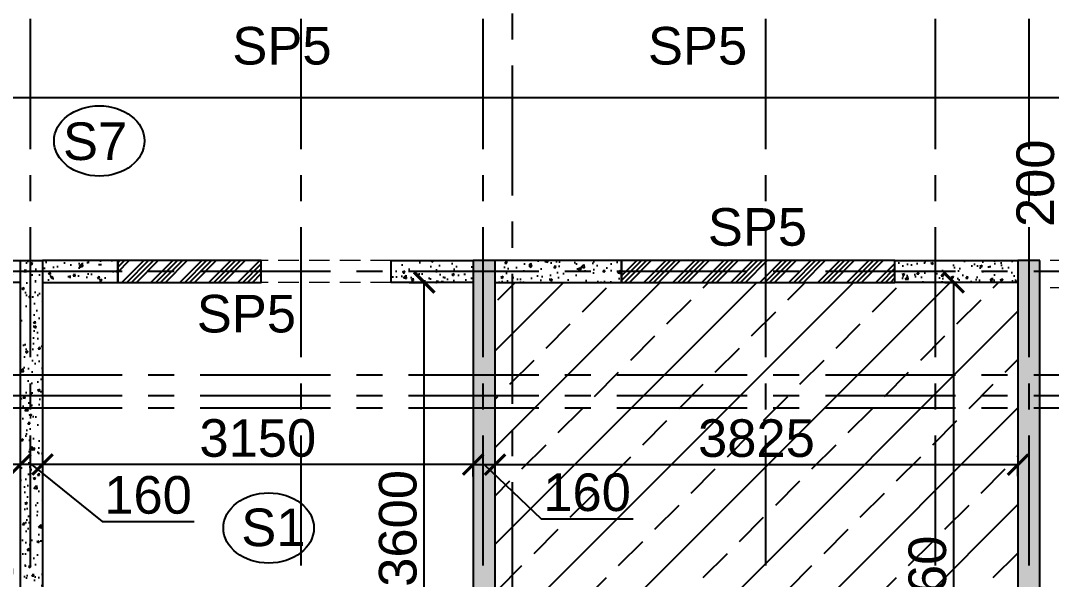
# Model space of a CAD drawing. Header units: inches. Extents: x 278200 to 407749, y -182622 to -96622.
# Drawn here: x 350999 to 358539, y -114038 to -109950 of the extents above; entities that cross this region are included whole.
import ezdxf

# ---------------------------------------------------------------- set-up
doc = ezdxf.new("R2010")
doc.units = ezdxf.units.IN
doc.header["$MEASUREMENT"] = 0
doc.linetypes.add('CENTER', pattern=[50.8, 31.75, -6.35, 6.35, -6.35])
doc.linetypes.add('Hidden', pattern=[3, 2, -1])
for name, color, linetype in [('160 R.C. WALL HAT', 8, 'Continuous'), ('160 R.C.WALL', 6, 'Continuous'), ('DIM', 251, 'Continuous'), ('GRID', 8, 'CENTER'), ('NON STRUC R.C.WALL', 6, 'Continuous'), ('NON.STRUC.R.C.WALLS', 1, 'Continuous'), ('SPANRAL BEAM', 3, 'Continuous'), ('SUNKEN', 8, 'Continuous')]:
    doc.layers.add(name, color=color, linetype=linetype)
for name, color, linetype, lineweight in [('BEAMS', 3, 'Continuous', 0), ('SLAB CIR', 1, 'Continuous', 25), ('SLAB TXT', 3, 'Continuous', 0)]:
    doc.layers.add(name, color=color, linetype=linetype, lineweight=lineweight)
doc.styles.add('T200', font='sanss___.ttf', dxfattribs={"height": 275})
doc.styles.add('T300', font='sanss___.ttf', dxfattribs={"height": 350})
doc.dimstyles.new('T 200', dxfattribs={"dimtxt": 275, "dimasz": 150, "dimexe": 1, "dimexo": 0, "dimgap": 50, "dimtad": 1, "dimdec": 0, "dimrnd": 5, "dimdsep": 46, "dimtxsty": 'T200', "dimblk": 'ARCHTICK', "dimcen": 2.5, "dimdle": 1, "dimclrd": 5, "dimclre": 253, "dimclrt": 1, "dimadec": 0, "dimazin": 0, "dimtfac": 1, "dimtdec": 0, "dimtmove": 2, "dimatfit": 3, "dimfxl": 0, "dimarcsym": 0})
pattern_1 = [(45, (2626358.34, -227125.94), (-106.066017, 106.066017), []), (45, (2626393.7, -227125.94), (-106.066017, 106.066017), []), (45, (2626429.05, -227125.94), (-106.066017, 106.066017), []), (45, (2626464.41, -227125.94), (-106.066017, 106.066017), [])]
pattern_2 = [(50, (2464819.82, 125850.9), (179.315046, -15.688034), [18.75, -206.25]), (355, (2464819.82, 125850.9), (-34.687833, 188.048033), [15, -165]), (100.451444, (2464834.76, 125849.6), (144.627212, 172.359998), [15.935048, -175.285528]), (46.1842, (2464819.82, 125900.9), (266.810333, -41.37982), [28.125, -309.375]), (96.635635, (2464842.05, 125897.46), (233.665486, 243.52965), [23.902586, -262.92844]), (351.184164, (2464819.82, 125900.9), (233.665486, 243.52965), [22.5, -247.5]), (21, (2464844.82, 125888.4), (149.226763, -100.654723), [18.75, -206.25]), (326, (2464844.82, 125888.4), (60.828833, 181.287511), [15, -165]), (71.451445, (2464857.25, 125880.02), (210.055594, 80.632788), [15.935047, -175.285528]), (37.5, (2464819.816, 125850.906), (3.0399638, 83.2234635), [0, -163, 0, -167.5, 0, -165.625]), (7.5, (2464819.82, 125850.91), (65.7673844, 98.602928), [0, -95.5, 0, -159.25, 0, -63.125]), (327.5, (2464764.066, 125850.906), (133.455609, -5.638718), [0, -62.5, 0, -195, 0, -258.75]), (317.5, (2464739.07, 125850.91), (145.7965423, 25.0262456), [0, -81.25, 0, -129.5, 0, -183.75])]

# ---------------------------------------------------------------- blocks, each defined once
blk = doc.blocks.new('_ARCHTICK')
at = {"color": 0, "linetype": 'ByBlock', "const_width": 0.15}
blk.add_lwpolyline([(-0.5, -0.5), (0.5, 0.5)], dxfattribs=at)
blk = doc.blocks.new('*D313')
at = {"layer": 'Defpoints', "color": 0}
for p in [(351159.3, -112968.7, 14.7), (354309.3, -112968.7, 14.7), (351159.3, -113197.1)]:
    blk.add_point(p, dxfattribs=at)
at = {"layer": 'DIM', "color": 253, "lineweight": -2}
for p, q in [((351159.3, -112968.7), (351159.3, -113198.1)), ((354309.3, -112968.7), (354309.3, -113198.1))]:
    blk.add_line(p, q, dxfattribs=at)
at = {"layer": 'DIM', "color": 5, "lineweight": -2}
blk.add_line((354310.3, -113197.1), (351158.3, -113197.1), dxfattribs=at)
at = {"layer": 'DIM', "color": 5, "lineweight": -2, "xscale": 150, "yscale": 150, "zscale": 150, "rotation": 180}
blk.add_blockref('_ARCHTICK', (351159.3, -113197.1), dxfattribs=at)
at = {"layer": 'DIM', "color": 5, "lineweight": -2, "xscale": 150, "yscale": 150, "zscale": 150}
blk.add_blockref('_ARCHTICK', (354309.3, -113197.1), dxfattribs=at)
at = {"layer": 'DIM', "color": 1, "insert": (352734.3, -113005.2), "char_height": 275, "attachment_point": 5, "style": 'T200'}
blk.add_mtext('3150', dxfattribs=at)
blk = doc.blocks.new('*D327')
at = {"layer": 'Defpoints', "color": 0}
for p in [(351159.3, -112968.7, 14.7), (350999.3, -113197.1), (350999.3, -113380.6, 14.7)]:
    blk.add_point(p, dxfattribs=at)
at = {"layer": 'DIM', "color": 253, "lineweight": -2}
for p, q in [((351159.3, -112968.7), (351159.3, -113198.1)), ((350999.3, -113380.6), (350999.3, -113196.1))]:
    blk.add_line(p, q, dxfattribs=at)
at = {"layer": 'DIM', "color": 5, "lineweight": -2}
for p, q in [((351160.3, -113197.1), (350998.3, -113197.1)), ((351079.3, -113197.1), (351595.4, -113613.4)), ((351595.4, -113613.4), (352267.7, -113613.4))]:
    blk.add_line(p, q, dxfattribs=at)
at = {"layer": 'DIM', "color": 5, "lineweight": -2, "xscale": 150, "yscale": 150, "zscale": 150, "rotation": 180}
blk.add_blockref('_ARCHTICK', (350999.3, -113197.1), dxfattribs=at)
at = {"layer": 'DIM', "color": 5, "lineweight": -2, "xscale": 150, "yscale": 150, "zscale": 150}
blk.add_blockref('_ARCHTICK', (351159.3, -113197.1), dxfattribs=at)
at = {"layer": 'DIM', "color": 1, "insert": (351931.5, -113421.6), "char_height": 275, "attachment_point": 5, "style": 'T200'}
blk.add_mtext('160', dxfattribs=at)
blk = doc.blocks.new('*D328')
at = {"layer": 'Defpoints', "color": 0}
for p in [(347849.3, -113197.1), (347849.3, -113375.6, 14.7), (350999.3, -113380.6, 14.7)]:
    blk.add_point(p, dxfattribs=at)
at = {"layer": 'DIM', "color": 5, "lineweight": -2}
blk.add_line((351000.3, -113197.1), (347848.3, -113197.1), dxfattribs=at)
at = {"layer": 'DIM', "color": 253, "lineweight": -2}
for p, q in [((347849.3, -113375.6), (347849.3, -113196.1)), ((350999.3, -113380.6), (350999.3, -113196.1))]:
    blk.add_line(p, q, dxfattribs=at)
at = {"layer": 'DIM', "color": 5, "lineweight": -2, "xscale": 150, "yscale": 150, "zscale": 150, "rotation": 180}
blk.add_blockref('_ARCHTICK', (347849.3, -113197.1), dxfattribs=at)
at = {"layer": 'DIM', "color": 5, "lineweight": -2, "xscale": 150, "yscale": 150, "zscale": 150}
blk.add_blockref('_ARCHTICK', (350999.3, -113197.1), dxfattribs=at)
at = {"layer": 'DIM', "color": 1, "insert": (349424.3, -113005.2), "char_height": 275, "attachment_point": 5, "style": 'T200'}
blk.add_mtext('3150', dxfattribs=at)
blk = doc.blocks.new('*D364')
at = {"layer": 'Defpoints', "color": 0}
for p in [(358838.4, -111704.9, 29.5), (358913, -111704.9), (358838.4, -111904.9, 29.5)]:
    blk.add_point(p, dxfattribs=at)
at = {"layer": 'DIM', "color": 5, "lineweight": -2}
for p, q in [((358614.6, -111489.5), (358614.6, -110791.2)), ((358913, -111804.9), (358614.6, -111489.5)), ((358913, -111905.9), (358913, -111703.9))]:
    blk.add_line(p, q, dxfattribs=at)
at = {"layer": 'DIM', "color": 253, "lineweight": -2}
for p, q in [((358838.4, -111704.9), (358914, -111704.9)), ((358838.4, -111904.9), (358914, -111904.9))]:
    blk.add_line(p, q, dxfattribs=at)
at = {"layer": 'DIM', "color": 5, "lineweight": -2, "xscale": 150, "yscale": 150, "zscale": 150}
for p, rotation in [((358913, -111704.9), 90), ((358913, -111904.9), 270)]:
    blk.add_blockref('_ARCHTICK', p, dxfattribs=dict(at, rotation=rotation))
at = {"layer": 'DIM', "color": 1, "insert": (358423, -111140.3), "char_height": 275, "attachment_point": 5, "rotation": 90, "style": 'T200'}
blk.add_mtext('200', dxfattribs=at)
blk = doc.blocks.new('*D379')
at = {"layer": 'Defpoints', "color": 0}
for p in [(357760.6, -111864.9), (357825.1, -111864.9), (357761, -116424.9)]:
    blk.add_point(p, dxfattribs=at)
at = {"layer": 'DIM', "color": 253, "lineweight": -2}
for p, q in [((357760.6, -111864.9), (357826.1, -111864.9)), ((357761, -116424.9), (357826.1, -116424.9))]:
    blk.add_line(p, q, dxfattribs=at)
at = {"layer": 'DIM', "color": 5, "lineweight": -2}
blk.add_line((357825.1, -116425.9), (357825.1, -111863.9), dxfattribs=at)
at = {"layer": 'DIM', "color": 5, "lineweight": -2, "xscale": 150, "yscale": 150, "zscale": 150}
for p, rotation in [((357825.1, -111864.9), 90), ((357825.1, -116424.9), 270)]:
    blk.add_blockref('_ARCHTICK', p, dxfattribs=dict(at, rotation=rotation))
at = {"layer": 'DIM', "color": 1, "insert": (357633.3, -114144.9), "char_height": 275, "attachment_point": 5, "rotation": 90, "style": 'T200'}
blk.add_mtext('4560', dxfattribs=at)
blk = doc.blocks.new('*D430')
at = {"layer": 'Defpoints', "color": 0}
for p in [(331902.3, -110515.5), (331902.3, -110515.6, 14.7), (364229.3, -110578, 14.7)]:
    blk.add_point(p, dxfattribs=at)
at = {"layer": 'DIM', "color": 5, "lineweight": -2}
blk.add_line((364230.3, -110515.5), (331901.3, -110515.5), dxfattribs=at)
at = {"layer": 'DIM', "color": 253, "lineweight": -2}
for p, q in [((331902.3, -110515.6), (331902.3, -110514.5)), ((364229.3, -110578), (364229.3, -110514.5))]:
    blk.add_line(p, q, dxfattribs=at)
at = {"layer": 'DIM', "color": 5, "lineweight": -2, "xscale": 150, "yscale": 150, "zscale": 150, "rotation": 180}
blk.add_blockref('_ARCHTICK', (331902.3, -110515.5), dxfattribs=at)
at = {"layer": 'DIM', "color": 5, "lineweight": -2, "xscale": 150, "yscale": 150, "zscale": 150}
blk.add_blockref('_ARCHTICK', (364229.3, -110515.5), dxfattribs=at)
at = {"layer": 'DIM', "color": 1, "insert": (348065.8, -110323.7), "char_height": 275, "attachment_point": 5, "style": 'T200'}
blk.add_mtext('32325', dxfattribs=at)
blk = doc.blocks.new('*D513')
at = {"layer": 'Defpoints', "color": 0}
for p in [(353842.3, -111864.9, 14.7), (353951.4, -111864.9), (353836.4, -115464.9, 14.7)]:
    blk.add_point(p, dxfattribs=at)
at = {"layer": 'DIM', "color": 253, "lineweight": -2}
for p, q in [((353842.3, -111864.9), (353952.4, -111864.9)), ((353836.4, -115464.9), (353952.4, -115464.9))]:
    blk.add_line(p, q, dxfattribs=at)
at = {"layer": 'DIM', "color": 5, "lineweight": -2}
blk.add_line((353951.4, -115465.9), (353951.4, -111863.9), dxfattribs=at)
at = {"layer": 'DIM', "color": 5, "lineweight": -2, "xscale": 150, "yscale": 150, "zscale": 150}
for p, rotation in [((353951.4, -111864.9), 90), ((353951.4, -115464.9), 270)]:
    blk.add_blockref('_ARCHTICK', p, dxfattribs=dict(at, rotation=rotation))
at = {"layer": 'DIM', "color": 1, "insert": (353759.5, -113664.9), "char_height": 275, "attachment_point": 5, "rotation": 90, "style": 'T200'}
blk.add_mtext('3600', dxfattribs=at)
blk = doc.blocks.new('*D515')
at = {"layer": 'Defpoints', "color": 0}
for p in [(354469.3, -113198.1), (354309.3, -113283.9, 14.7), (354469.3, -113283.9, 14.7)]:
    blk.add_point(p, dxfattribs=at)
at = {"layer": 'DIM', "color": 5, "lineweight": -2}
for p, q in [((354308.3, -113198.1), (354470.3, -113198.1)), ((354389.3, -113198.1), (354806.7, -113594.1)), ((354806.7, -113594.1), (355479, -113594.1))]:
    blk.add_line(p, q, dxfattribs=at)
at = {"layer": 'DIM', "color": 253, "lineweight": -2}
for p, q in [((354309.3, -113283.9), (354309.3, -113197.1)), ((354469.3, -113283.9), (354469.3, -113197.1))]:
    blk.add_line(p, q, dxfattribs=at)
at = {"layer": 'DIM', "color": 5, "lineweight": -2, "xscale": 150, "yscale": 150, "zscale": 150, "rotation": 180}
blk.add_blockref('_ARCHTICK', (354309.3, -113198.1), dxfattribs=at)
at = {"layer": 'DIM', "color": 5, "lineweight": -2, "xscale": 150, "yscale": 150, "zscale": 150}
blk.add_blockref('_ARCHTICK', (354469.3, -113198.1), dxfattribs=at)
at = {"layer": 'DIM', "color": 1, "insert": (355142.9, -113402.3), "char_height": 275, "attachment_point": 5, "style": 'T200'}
blk.add_mtext('160', dxfattribs=at)
blk = doc.blocks.new('*D516')
at = {"layer": 'Defpoints', "color": 0}
for p in [(358294.3, -113198.1), (354469.3, -113283.9, 14.7), (358294.3, -113282.3, 14.7)]:
    blk.add_point(p, dxfattribs=at)
at = {"layer": 'DIM', "color": 5, "lineweight": -2}
blk.add_line((354468.3, -113198.1), (358295.3, -113198.1), dxfattribs=at)
at = {"layer": 'DIM', "color": 253, "lineweight": -2}
for p, q in [((354469.3, -113283.9), (354469.3, -113197.1)), ((358294.3, -113282.3), (358294.3, -113197.1))]:
    blk.add_line(p, q, dxfattribs=at)
at = {"layer": 'DIM', "color": 5, "lineweight": -2, "xscale": 150, "yscale": 150, "zscale": 150, "rotation": 180}
blk.add_blockref('_ARCHTICK', (354469.3, -113198.1), dxfattribs=at)
at = {"layer": 'DIM', "color": 5, "lineweight": -2, "xscale": 150, "yscale": 150, "zscale": 150}
blk.add_blockref('_ARCHTICK', (358294.3, -113198.1), dxfattribs=at)
at = {"layer": 'DIM', "color": 1, "insert": (356381.8, -113006.2), "char_height": 275, "attachment_point": 5, "style": 'T200'}
blk.add_mtext('3825', dxfattribs=at)
blk = doc.blocks.new('*D536')
at = {"layer": 'Defpoints', "color": 0}
for p in [(350525.2, -114864.9, 14.7), (350584.9, -114864.9), (350525.2, -115064.9, 14.7)]:
    blk.add_point(p, dxfattribs=at)
at = {"layer": 'DIM', "color": 5, "lineweight": -2}
for p, q in [((350999.3, -114540.9), (350999.3, -113842.6)), ((350584.9, -114964.9), (350999.3, -114540.9)), ((350584.9, -115065.9), (350584.9, -114863.9))]:
    blk.add_line(p, q, dxfattribs=at)
at = {"layer": 'DIM', "color": 253, "lineweight": -2}
for p, q in [((350525.2, -114864.9), (350585.9, -114864.9)), ((350525.2, -115064.9), (350585.9, -115064.9))]:
    blk.add_line(p, q, dxfattribs=at)
at = {"layer": 'DIM', "color": 5, "lineweight": -2, "xscale": 150, "yscale": 150, "zscale": 150}
for p, rotation in [((350584.9, -114864.9), 90), ((350584.9, -115064.9), 270)]:
    blk.add_blockref('_ARCHTICK', p, dxfattribs=dict(at, rotation=rotation))
at = {"layer": 'DIM', "color": 1, "insert": (350807.6, -114191.8), "char_height": 275, "attachment_point": 5, "rotation": 90, "style": 'T200'}
blk.add_mtext('200', dxfattribs=at)

msp = doc.modelspace()

# ---------------------------------------------------------------- hatches: boundary and pattern name
at = {"layer": '160 R.C. WALL HAT'}
h = msp.add_hatch(dxfattribs=at)
h.set_pattern_fill('AR-CONC', color=256, scale=25)
h.set_pattern_definition(pattern_2)
h.paths.add_polyline_path([(350449.3, -111704.9), (350449.3, -111864.9), (350999.3, -111864.9), (350999.3, -111704.9)])
h = msp.add_hatch(dxfattribs=at)
h.set_pattern_fill('AR-CONC', color=256, scale=25)
h.set_pattern_definition(pattern_2)
h.paths.add_polyline_path([(351159.3, -115664.9), (350999.3, -115664.9), (350999.3, -111704.9), (351159.3, -111704.9)])
h = msp.add_hatch(dxfattribs=at)
h.set_pattern_fill('AR-CONC', color=256, scale=25)
h.set_pattern_definition(pattern_2)
h.paths.add_polyline_path([(351709.3, -111704.9), (351709.3, -111864.9), (351159.3, -111864.9), (351159.3, -111704.9)])
h = msp.add_hatch(dxfattribs=at)
h.set_pattern_fill('AR-CONC', color=256, scale=25)
h.set_pattern_definition(pattern_2)
h.paths.add_polyline_path([(353709.3, -111704.9), (354309.3, -111704.9), (354309.3, -111864.9), (353709.3, -111864.9)])
h = msp.add_hatch(dxfattribs=at)
h.set_pattern_fill('AR-CONC', color=256, scale=25)
h.set_pattern_definition(pattern_2)
h.paths.add_polyline_path([(354309.3, -111704.9), (354469.3, -111704.9), (354469.3, -117424.9), (354309.3, -117424.9)])
h = msp.add_hatch(dxfattribs=at)
h.set_pattern_fill('AR-CONC', color=256, scale=25)
h.set_pattern_definition(pattern_2)
h.paths.add_polyline_path([(354469.3, -111704.9), (355394.3, -111704.9), (355394.3, -111864.9), (354469.3, -111864.9)])
h = msp.add_hatch(dxfattribs=at)
h.set_pattern_fill('AR-CONC', color=256, scale=25)
h.set_pattern_definition(pattern_2)
h.paths.add_polyline_path([(357394.3, -111704.9), (357394.3, -111864.9), (358294.3, -111864.9), (358294.3, -111704.9)])
h = msp.add_hatch(dxfattribs=at)
h.set_pattern_fill('AR-CONC', color=256, scale=25)
h.set_pattern_definition(pattern_2)
h.paths.add_polyline_path([(358294.3, -111704.9), (358454.3, -111704.9), (358454.3, -116424.9), (358294.3, -116424.9)])
at = {"layer": 'NON STRUC R.C.WALL'}
h = msp.add_hatch(dxfattribs=at)
h.set_pattern_fill('ANSI34', color=1, scale=200)
h.set_pattern_definition(pattern_1)
h.paths.add_polyline_path([(352759.3, -111704.9), (351709.3, -111704.9), (351709.3, -111864.9), (352759.3, -111864.9)])
h = msp.add_hatch(dxfattribs=at)
h.set_pattern_fill('ANSI34', color=1, scale=200)
h.set_pattern_definition(pattern_1)
h.paths.add_polyline_path([(357394.3, -111704.9), (355394.3, -111704.9), (355394.3, -111864.9), (357394.3, -111864.9)])
at = {"layer": 'SUNKEN'}
h = msp.add_hatch(dxfattribs=at)
h.set_pattern_fill('ANSI33', color=256, scale=2000)
h.set_pattern_definition([(45, (2645780.65, -256330.56), (-353.55339, 353.55339), []), (45, (2646134.2, -256330.56), (-353.55339, 353.55339), [250, -125])])
h.paths.add_polyline_path([(354469.3, -111864.9), (355069.3, -111864.9), (358294.3, -111864.9), (358294.3, -116424.9), (358294.3, -117424.9), (354469.3, -117424.9)])
edge = h.paths.add_edge_path(flags=16)
edge.add_ellipse((356470.1, -114444.4), major_axis=(-331, 0), ratio=0.77685, start_angle=0, end_angle=360)
h.paths.add_polyline_path([(356740.3, -114664.3), (356135.2, -114664.3), (356135.2, -114233.1), (356740.3, -114233.1)], flags=24)
h.paths.add_polyline_path([(358557.5, -117359.7), (358557.5, -116425.5), (358970, -116425.5), (358970, -117359.7)], flags=9)

# ---------------------------------------------------------------- linework, layer by layer
at = {"layer": '160 R.C.WALL'}
for points, elevation in [([(350999.3, -111864.9), (350449.3, -111864.9), (350449.3, -111704.9), (350999.3, -111704.9)], 14.7), ([(351159.3, -111864.9), (351709.3, -111864.9), (351709.3, -111704.9), (351159.3, -111704.9)], 14.7), ([(354309.3, -111864.9), (353709.3, -111864.9), (353709.3, -111704.9), (354309.3, -111704.9)], 14.7), ([(354469.3, -111864.9), (355394.3, -111864.9), (355394.3, -111704.9), (354449.3, -111704.9)], 14.7), ([(358294.3, -111864.9), (357394.3, -111864.9), (357394.3, -111704.9), (358294.3, -111704.9)], 0)]:
    msp.add_lwpolyline(points, dxfattribs=dict(at, elevation=elevation))
at = {"layer": '160 R.C.WALL', "elevation": 14.7}
for points in [[(351159.3, -115664.9), (350999.3, -115664.9), (350999.3, -111704.9), (351159.3, -111704.9)], [(354469.3, -111704.9), (354309.3, -111704.9), (354309.3, -115664.9), (354469.3, -115664.9)], [(358454.3, -111704.9), (358294.3, -111704.9), (358294.3, -116424.9), (358454.3, -116424.9)]]:
    msp.add_lwpolyline(points, close=True, dxfattribs=at)
at = {"layer": 'BEAMS', "linetype": 'Hidden', "ltscale": 75}
for p, q in [((353709.3, -111704.9, 14.7), (351709.3, -111704.9, 14.7)), ((357394.3, -111704.9), (355394.3, -111704.9, 14.7)), ((360254.3, -111704.9, 29.5), (358454.3, -111704.9, 29.5)), ((353709.3, -111864.9, 14.7), (351709.3, -111864.9, 14.7)), ((357394.3, -111864.9), (355394.3, -111864.9, 14.7)), ((360254.3, -111904.9, 29.5), (358454.3, -111904.9, 29.5))]:
    msp.add_line(p, q, dxfattribs=at)
at = {"layer": 'GRID', "ltscale": 30}
for p, q in [((351069.3, -99268.8, 14.7), (351069.3, -130305.3, 14.7)), ((353049.3, -99268.8, 14.7), (353049.3, -130305.3, 14.7)), ((354379.3, -99268.8, 14.7), (354379.3, -130305.3, 14.7)), ((356449.1, -99268.8, 14.7), (356449.1, -130305.3, 14.7)), ((357689.3, -99268.8, 14.7), (357689.3, -130305.3, 14.7)), ((358374.3, -99268.8, 14.7), (358374.3, -130305.3, 14.7)), ((354594.3, -99609.8, 14.7), (354594.3, -130305.3, 14.7)), ((366982.1, -111784.9, 14.7), (281288.5, -111784.9, 14.7)), ((366982.1, -112544.9, 14.7), (281183, -112544.9, 14.7)), ((366982.1, -112694.5, 14.7), (280098.3, -112694.5, 14.7)), ((366982.1, -112784.9, 14.7), (281098.8, -112784.9, 14.7))]:
    msp.add_line(p, q, dxfattribs=at)
at = {"layer": 'NON.STRUC.R.C.WALLS', "elevation": 14.7}
msp.add_lwpolyline([(352759.3, -111704.9), (351709.3, -111704.9), (351709.3, -111864.9), (352759.3, -111864.9)], close=True, dxfattribs=at)
at = {"layer": 'NON.STRUC.R.C.WALLS'}
msp.add_lwpolyline([(357394.3, -111704.9), (355394.3, -111704.9), (355394.3, -111864.9), (357394.3, -111864.9)], close=True, dxfattribs=at)
at = {"layer": 'SLAB CIR'}
for centre, major_axis in [((351574.8, -110830.1), (-331, 0)), ((352813.6, -113661.8, -0.7), (331, 0))]:
    msp.add_ellipse(centre, major_axis=major_axis, ratio=0.77685, dxfattribs=at)

# ---------------------------------------------------------------- texts
at = {"layer": 'SLAB TXT', "style": 'T300'}
for s, p in [('S7', (351309.2, -110969.8)), ('S1', (352613.3, -113794.7))]:
    msp.add_text(s, height=275, dxfattribs=at).set_placement(p)
at = {"layer": 'SPANRAL BEAM', "style": 'T300'}
for p in [(352547.9, -110271.3), (355587.9, -110271.3), (356026.1, -111596.8), (352287.9, -112231.3)]:
    msp.add_text('SP5', height=275, dxfattribs=at).set_placement(p)

# ---------------------------------------------------------------- dimensions: what is measured, and where the dimension line sits
at = {"layer": 'DIM'}
for base, p1, p2, angle, picture, middle in [((331902.3, -110515.5), (364229.3, -110578, 14.7), (331902.3, -110515.6, 14.7), 180, '*D430', (348065.8, -110323.7)), ((353951.4, -111864.9), (353836.4, -115464.9, 14.7), (353842.3, -111864.9, 14.7), 90, '*D513', (353759.5, -113664.9)), ((357825.1, -111864.9), (357761, -116424.9), (357760.6, -111864.9), 90, '*D379', (357633.3, -114144.9)), ((347849.3, -113197.1), (350999.3, -113380.6, 14.7), (347849.3, -113375.6, 14.7), 180, '*D328', (349424.3, -113005.2)), ((351159.3, -113197.1), (354309.3, -112968.7, 14.7), (351159.3, -112968.7, 14.7), 180, '*D313', (352734.3, -113005.2))]:
    dim = msp.add_linear_dim(base=base, p1=p1, p2=p2, angle=angle, dimstyle='T 200', dxfattribs=at)
    dim.commit()
    dim.dimension.update_dxf_attribs({"geometry": picture, "text_midpoint": middle})
for base, p1, p2, angle, picture, middle in [((358913, -111704.9), (358838.4, -111904.9, 29.5), (358838.4, -111704.9, 29.5), 90, '*D364', (358614.6, -111439.5)), ((350999.3, -113197.1), (351159.3, -112968.7, 14.7), (350999.3, -113380.6, 14.7), 180, '*D327', (351645.4, -113613.4)), ((354469.3, -113198.1), (354309.3, -113283.9, 14.7), (354469.3, -113283.9, 14.7), 180, '*D515', (354856.7, -113594.1)), ((350584.9, -114864.9), (350525.2, -115064.9, 14.7), (350525.2, -114864.9, 14.7), 90, '*D536', (350999.3, -114490.9))]:
    dim = msp.add_linear_dim(base=base, p1=p1, p2=p2, angle=angle, dimstyle='T 200', override={"dimtmove": 1}, dxfattribs=at)
    dim.commit()
    dim.dimension.update_dxf_attribs({"geometry": picture, "text_midpoint": middle, "dimtype": 160})
dim = msp.add_linear_dim(base=(358294.3, -113198.1), p1=(354469.3, -113283.9, 14.7), p2=(358294.3, -113282.3, 14.7), angle=180, dimstyle='T 200', override={"dimtmove": 1}, dxfattribs=at)
dim.commit()
dim.dimension.update_dxf_attribs({"geometry": '*D516', "text_midpoint": (356381.8, -113006.2)})

doc.saveas('drawing.dxf')
